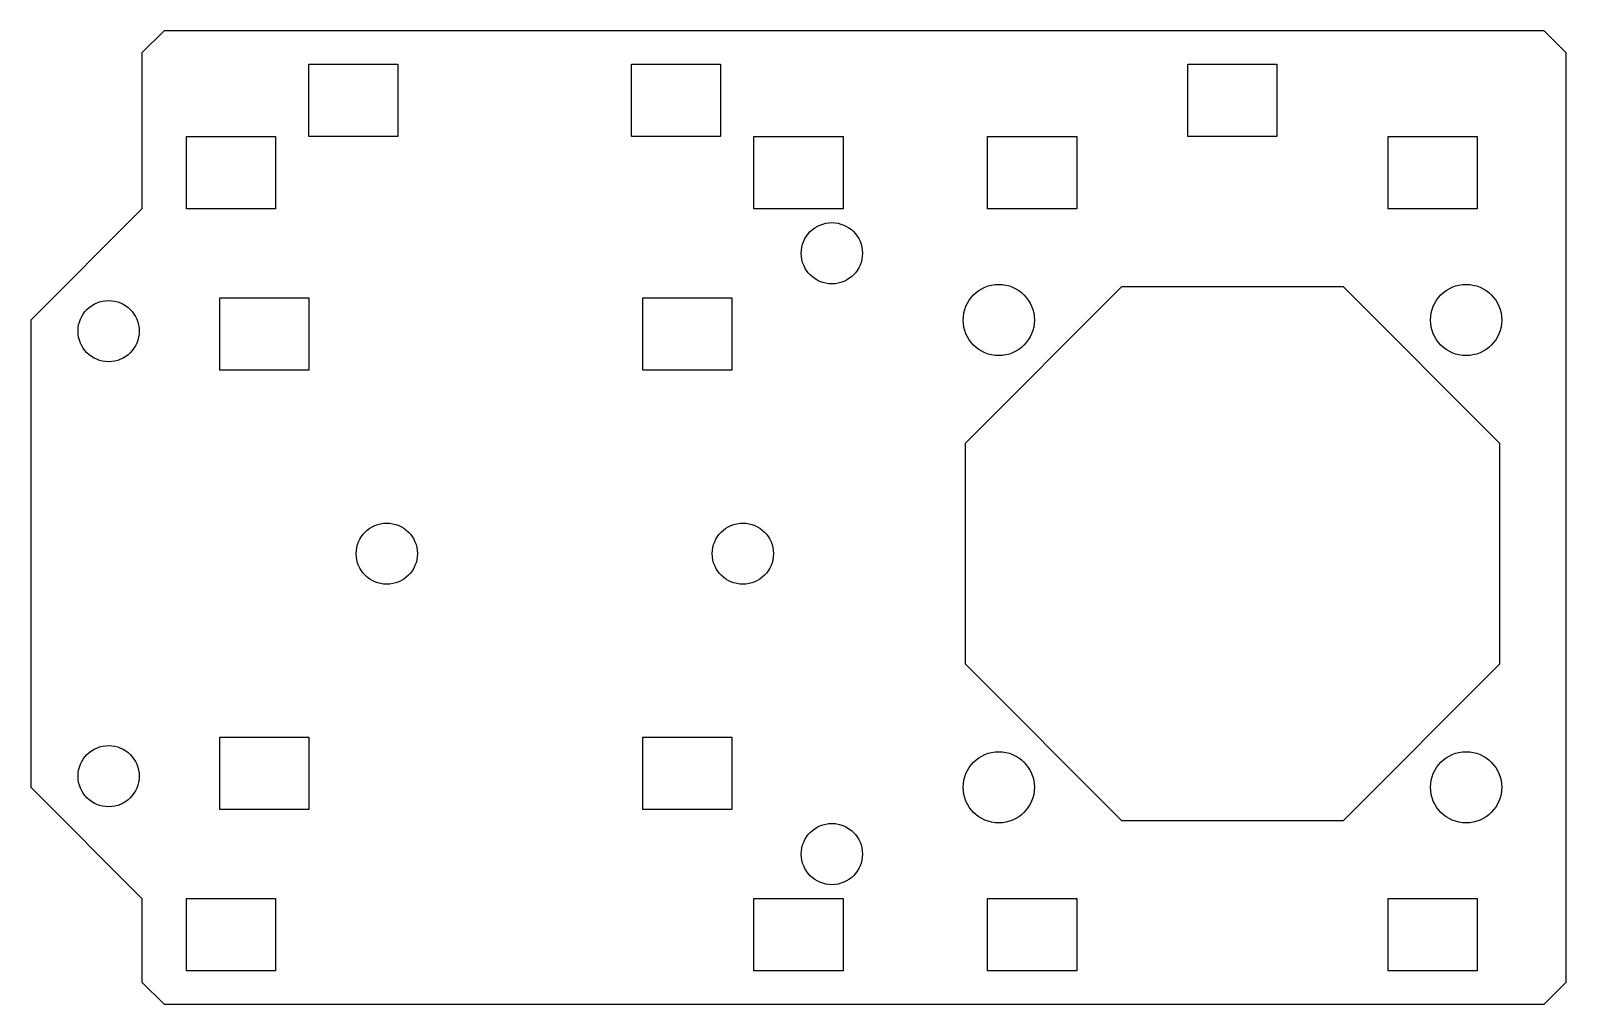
# Model space of a CAD drawing. Header units: millimetres. Extents: x -138 to 0, y 0 to 88.
import ezdxf

# ---------------------------------------------------------------- set-up
doc = ezdxf.new("R2010")
doc.units = ezdxf.units.MM

msp = doc.modelspace()

# ---------------------------------------------------------------- linework, layer by layer
for points in [[(-2, 0), (0, 2), (0, 85.5), (-2, 87.5), (-126, 87.5), (-128, 85.5), (-128, 71.5), (-138, 61.5), (-138, 19.5), (-128, 9.5), (-128, 2), (-126, 0)], [(-105, 84.5), (-105, 78), (-113, 78), (-113, 84.5)], [(-76, 84.5), (-76, 78), (-84, 78), (-84, 84.5)], [(-26, 84.5), (-26, 78), (-34, 78), (-34, 84.5)], [(-116, 78), (-116, 71.5), (-124, 71.5), (-124, 78)], [(-65, 78), (-65, 71.5), (-73, 71.5), (-73, 78)], [(-44, 78), (-44, 71.5), (-52, 71.5), (-52, 78)], [(-8, 78), (-8, 71.5), (-16, 71.5), (-16, 78)], [(-113, 63.5), (-113, 57), (-121, 57), (-121, 63.5)], [(-75, 63.5), (-75, 57), (-83, 57), (-83, 63.5)], [(-6, 30.56), (-20.06, 16.5), (-39.94, 16.5), (-54, 30.56), (-54, 50.44), (-39.94, 64.5), (-20.06, 64.5), (-6, 50.44)], [(-113, 24), (-113, 17.5), (-121, 17.5), (-121, 24)], [(-75, 24), (-75, 17.5), (-83, 17.5), (-83, 24)], [(-116, 9.5), (-116, 3), (-124, 3), (-124, 9.5)], [(-65, 9.5), (-65, 3), (-73, 3), (-73, 9.5)], [(-44, 9.5), (-44, 3), (-52, 3), (-52, 9.5)], [(-8, 9.5), (-8, 3), (-16, 3), (-16, 9.5)]]:
    msp.add_lwpolyline(points, close=True)
for centre, radius in [((-66, 67.5), 2.75), ((-51, 61.5), 3.2), ((-9, 61.5), 3.2), ((-131, 60.5), 2.75), ((-106, 40.5), 2.75), ((-74, 40.5), 2.75), ((-131, 20.5), 2.75), ((-51, 19.5), 3.2), ((-9, 19.5), 3.2), ((-66, 13.5), 2.75)]:
    msp.add_circle(centre, radius)

doc.saveas('drawing.dxf')
